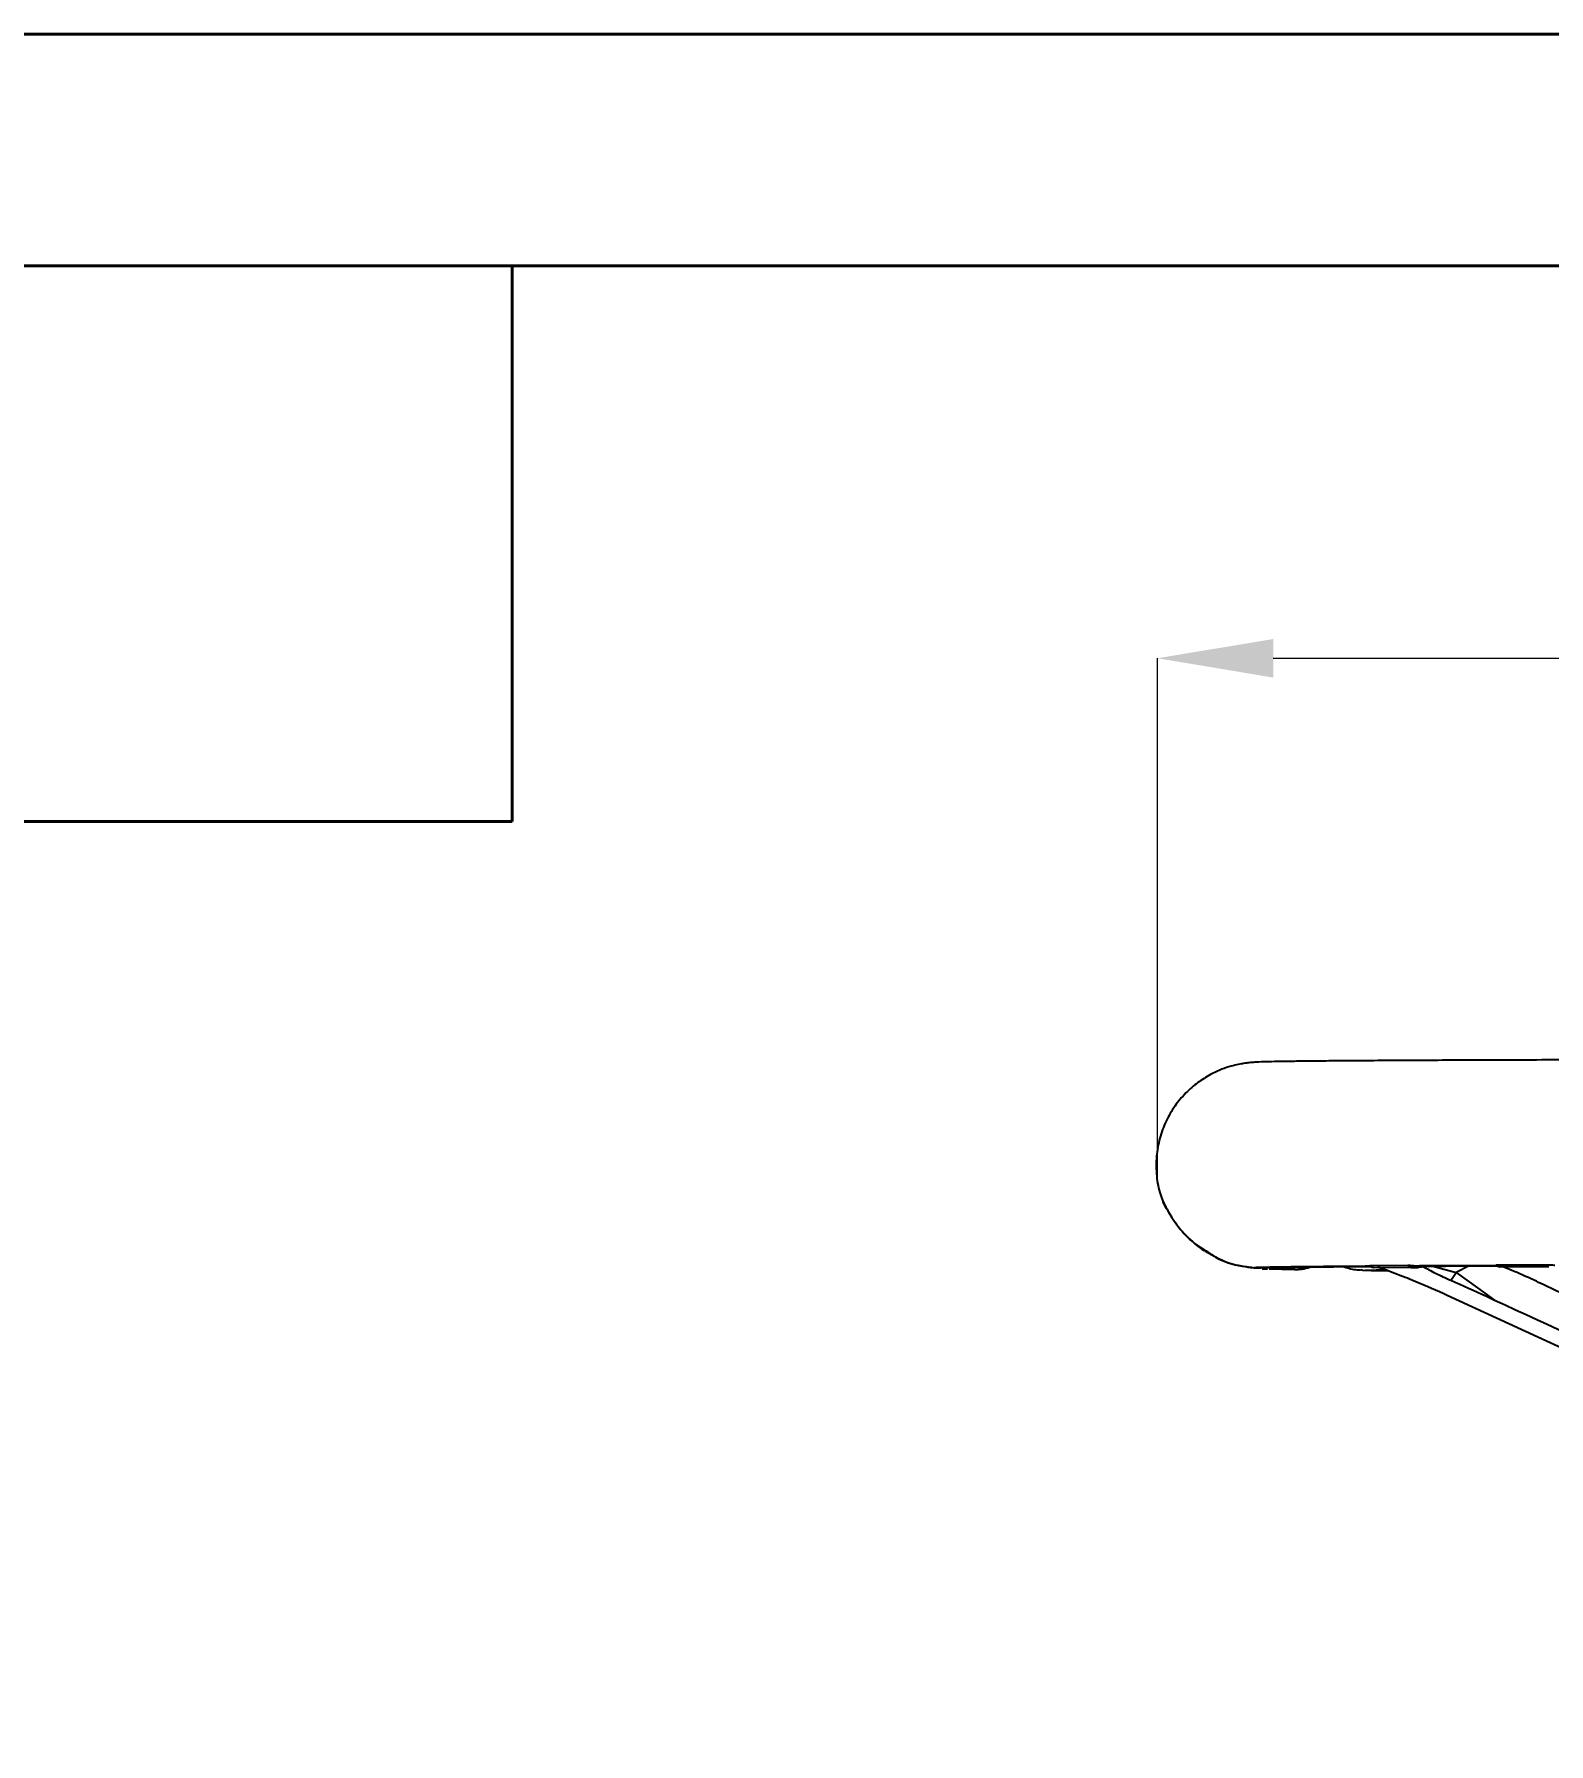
# Model space of a CAD drawing. Header units: millimetres. Extents: x 2320 to 4000, y 933 to 2121.
# Drawn here: x 2618.4 to 2749.3, y 1973.8 to 2121.5 of the extents above; entities that cross this region are included whole.
import ezdxf

# ---------------------------------------------------------------- set-up
doc = ezdxf.new("R2010")
doc.units = ezdxf.units.MM
doc.layers.add('标注', color=3, linetype='Continuous', lineweight=13)
doc.layers.add('粗实线', color=7, linetype='Continuous', lineweight=40)
doc.styles.add('SLDTEXTSTYLE1', font='txt.shx', dxfattribs={"width": 0.7, "bigfont": 'gbcbig.shx'})
doc.dimstyles.new('SLDDIMSTYLE12$0', dxfattribs={"dimtxt": 12, "dimasz": 10, "dimexe": 0, "dimexo": 0.0625, "dimgap": 0.875, "dimtad": 1, "dimdec": 1, "dimlfac": 1.8, "dimrnd": 1e-09, "dimzin": 12, "dimdsep": 46, "dimtxsty": 'SLDTEXTSTYLE1', "dimcen": 0.09, "dimdle": 8.16, "dimclrd": 3, "dimclre": 3, "dimadec": 0, "dimazin": 3, "dimtfac": 1, "dimtdec": 1, "dimtofl": 0, "dimtmove": 0, "dimatfit": 3, "dimfxl": 0, "dimfrac": 2, "dimtolj": 1, "dimlwd": 5, "dimlwe": 5, "dimarcsym": 0})

# ---------------------------------------------------------------- blocks, each defined once
blk = doc.blocks.new('*D50')
at = {"layer": 'Defpoints', "color": 0, "transparency": 16777216}
for p in [(3018.52, 2067.56), (2715.46, 2022.32), (3018.52, 2022.32)]:
    blk.add_point(p, dxfattribs=at)
at = {"layer": '标注', "color": 3, "lineweight": 5, "transparency": 16777216}
blk.add_line((2715.46, 2022.38), (2715.46, 2067.56), dxfattribs=at)
at = {"layer": '标注', "color": 3, "linetype": 'Continuous', "lineweight": 5, "transparency": 16777216}
for p, q in [((2725.46, 2067.56), (3008.52, 2067.56)), ((3018.52, 2022.38), (3018.52, 2067.56))]:
    blk.add_line(p, q, dxfattribs=at)
at = {"layer": '标注', "color": 3, "transparency": 16777216}
for points in [[(2725.46, 2069.22), (2725.46, 2065.89), (2715.46, 2067.56)], [(3008.52, 2069.22), (3008.52, 2065.89), (3018.52, 2067.56)]]:
    blk.add_solid(points, dxfattribs=at)
at = {"layer": '标注', "color": 0, "transparency": 16777216, "insert": (2866.99, 2073.43), "char_height": 10, "attachment_point": 5, "style": 'SLDTEXTSTYLE1'}
blk.add_mtext('\\A1;300', dxfattribs=at)

msp = doc.modelspace()

# ---------------------------------------------------------------- linework, layer by layer
at = {"color": 7, "linetype": 'Continuous', "lineweight": 25}
for p, q in [((2724.511, 2014.825), (2724.976, 2014.815)), ((2725.116, 2014.804), (2727.294, 2014.758)), ((2726.716, 2014.768), (2725.132, 2014.804)), ((2727.324, 2014.758), (2725.151, 2014.805)), ((2727.305, 2014.759), (2727.294, 2014.758)), ((2727.653, 2014.807), (2728.085, 2014.83)), ((2733.017, 2014.752), (2733.186, 2014.692)), ((2733.186, 2014.692), (2734.1, 2014.684)), ((2733.952, 2014.677), (2733.365, 2014.682)), ((2735.354, 2014.663), (2733.365, 2014.682)), ((2733.807, 2015.073), (2734.012, 2014.963)), ((2737.078, 2015.098), (2733.876, 2015.082)), ((2733.876, 2015.081), (2734.143, 2014.939)), ((2733.907, 2014.681), (2733.97, 2014.677)), ((2733.952, 2014.677), (2733.907, 2014.681)), ((2733.952, 2014.677), (2735.349, 2014.665)), ((2735.347, 2014.665), (2733.97, 2014.677)), ((2734.015, 2014.969), (2734.143, 2014.939)), ((2734.143, 2014.939), (2737.211, 2014.961)), ((2736.634, 2014.165), (2734.482, 2015.002)), ((2737.211, 2014.961), (2737.078, 2015.098)), ((2737.333, 2014.926), (2737.963, 2014.93)), ((2737.826, 2015.049), (2737.963, 2014.93)), ((2739.235, 2015.052), (2741.262, 2014.503)), ((2742.382, 2015.082), (2741.262, 2014.503)), ((2744.685, 2015.115), (2744.835, 2015.037)), ((2745.046, 2014.962), (2744.812, 2015.079)), ((2749.179, 2015.141), (2744.82, 2015.128)), ((2744.82, 2015.128), (2745.061, 2015.003)), ((2745.061, 2015.003), (2749.262, 2015.02)), ((2749.262, 2015.02), (2749.179, 2015.141)), ((2736.664, 2014.153), (2736.634, 2014.164)), ((2740.489, 2012.514), (2740.144, 2012.674)), ((2781.926, 1993.421), (2740.489, 2012.514))]:
    msp.add_line(p, q, dxfattribs=at)
at = {"color": 7, "linetype": 'Continuous', "lineweight": 25, "flags": 128}
for points in [[(2715.925, 2020.6), (2715.929, 2020.604), (2715.949, 2020.609)], [(2716.24, 2020.013), (2716.176, 2020.123), (2715.949, 2020.609)], [(2741.262, 2014.503), (2743.115, 2013.171), (2744.572, 2012.124)]]:
    msp.add_lwpolyline(points, dxfattribs=at)
at = {"color": 7, "linetype": 'Continuous', "lineweight": 25}
msp.add_circle((2825.978, 1883.076), 94.663, dxfattribs=at)
for centre, radius, start, end in [((2737.374, 2016.727), 4.478, 319.64192, 330.2277), ((2825.957, 1883.039), 98.896, 99.98751, 170.15867), ((2825.975, 1883.071), 98.356, 99.97048, 170.17569), ((2825.978, 1883.076), 96.559, 99.97048, 170.17569)]:
    msp.add_arc(centre, radius, start, end, dxfattribs=at)
for points, knots in [([(2806.205, 2032.905), (2804.868, 2032.905), (2801.504, 2032.907), (2796.275, 2032.907), (2790.513, 2032.907), (2784.925, 2032.906), (2779.518, 2032.904), (2774.304, 2032.9), (2769.294, 2032.896), (2764.501, 2032.89), (2759.934, 2032.883), (2755.603, 2032.875), (2751.518, 2032.866), (2747.688, 2032.855), (2744.121, 2032.844), (2740.824, 2032.832), (2737.805, 2032.819), (2735.07, 2032.804), (2732.624, 2032.789), (2730.471, 2032.773), (2728.615, 2032.756), (2727.054, 2032.737), (2725.787, 2032.718), (2724.782, 2032.696), (2724.211, 2032.678), (2723.732, 2032.649), (2723.384, 2032.62), (2722.953, 2032.565), (2722.465, 2032.481), (2721.811, 2032.325), (2720.97, 2032.048), (2719.981, 2031.594), (2718.916, 2030.92), (2717.874, 2030.019), (2716.932, 2028.895), (2716.161, 2027.574), (2715.617, 2026.105), (2715.325, 2024.495), (2715.352, 2022.848), (2715.58, 2021.507), (2715.877, 2020.796), (2715.966, 2020.581)], [0, 0, 0, 0, 0.0252653, 0.0635505, 0.1018364, 0.1401233, 0.1784113, 0.2167006, 0.2549916, 0.2932847, 0.3315803, 0.3698791, 0.408182, 0.4464903, 0.4848055, 0.5231303, 0.5614682, 0.599825, 0.6382099, 0.6766386, 0.7151397, 0.7537706, 0.7926615, 0.8321702, 0.8736933, 0.8884551, 0.8992542, 0.905115, 0.9100083, 0.9147637, 0.9200745, 0.9266107, 0.9339412, 0.9418298, 0.9502367, 0.9589809, 0.9679166, 0.9769513, 0.9868173, 0.9960214, 1, 1, 1, 1]), ([(2715.949, 2020.609), (2715.981, 2020.553), (2716.024, 2020.478), (2716.315, 2019.897), (2716.667, 2019.268), (2717.415, 2018.239), (2718.27, 2017.218), (2719.361, 2016.551), (2719.829, 2016.265)], [0, 0, 0, 0, 0.1873365, 0.2562361, 0.4984398, 0.5515211, 0.8075666, 1, 1, 1, 1]), ([(2716.245, 2020.016), (2716.245, 2020.017), (2716.24, 2020.025), (2716.297, 2019.924), (2716.445, 2019.655), (2716.807, 2019.06), (2717.391, 2018.254), (2718.287, 2017.31), (2719.132, 2016.581), (2719.71, 2016.277), (2719.822, 2016.218)], [0, 0, 0, 0, 0.0151369, 0.0802122, 0.1969118, 0.343847, 0.5189485, 0.7260081, 0.9469603, 1, 1, 1, 1]), ([(2719.822, 2016.218), (2720.17, 2016.015), (2720.975, 2015.545), (2722.268, 2015.105), (2723.203, 2015), (2723.599, 2014.956)], [0, 0, 0, 0, 0.3049229, 0.7056153, 1, 1, 1, 1]), ([(2719.829, 2016.265), (2720.037, 2016.116), (2720.887, 2015.509), (2722.305, 2015.087), (2723.448, 2014.948), (2723.785, 2014.908)], [0, 0, 0, 0, 0.1866663, 0.7605043, 1, 1, 1, 1]), ([(2723.157, 2015.019), (2723.221, 2014.999), (2723.466, 2014.923), (2723.725, 2014.915), (2723.916, 2014.909)], [0, 0, 0, 0, 0.2591005, 1, 1, 1, 1]), ([(2733.87, 2015.039), (2732.6, 2015.03), (2730.03, 2015.012), (2727.149, 2014.982), (2725.023, 2014.949), (2724.102, 2014.924), (2723.827, 2014.91), (2723.785, 2014.908)], [0, 0, 0, 0, 0.2321179, 0.4695118, 0.7127793, 0.9560468, 1, 1, 1, 1]), ([(2723.949, 2014.896), (2723.953, 2014.896), (2724.185, 2014.909), (2724.983, 2014.934), (2727.126, 2014.968), (2730.036, 2014.999), (2732.623, 2015.018), (2733.893, 2015.026)], [0, 0, 0, 0, 0.0053791, 0.2624856, 0.5213762, 0.7650347, 1, 1, 1, 1]), ([(2725.709, 2014.914), (2725.568, 2014.911), (2725.038, 2014.902), (2724.826, 2014.892), (2724.67, 2014.885)], [0, 0, 0, 0, 0.2647925, 1, 1, 1, 1]), ([(2727.324, 2014.758), (2727.528, 2014.761), (2727.966, 2014.768), (2728.395, 2014.89), (2728.624, 2014.956)], [0, 0, 0, 0, 0.4645376, 1, 1, 1, 1]), ([(2733.944, 2014.999), (2733.008, 2014.993), (2731.005, 2014.98), (2728.837, 2014.96), (2727.791, 2014.946), (2727.37, 2014.941)], [0, 0, 0, 0, 0.3443463, 0.7366225, 1, 1, 1, 1]), ([(2731.585, 2014.983), (2731.955, 2014.872), (2732.422, 2014.733), (2732.898, 2014.73), (2732.998, 2014.73)], [0, 0, 0, 0, 0.7907109, 1, 1, 1, 1]), ([(2733.876, 2015.081), (2733.845, 2015.081), (2733.797, 2015.08), (2733.819, 2015.071), (2733.827, 2015.068)], [0, 0, 0, 0, 0.6646891, 1, 1, 1, 1]), ([(2734.926, 2014.829), (2734.777, 2014.782), (2734.471, 2014.686), (2734.139, 2014.68), (2733.97, 2014.677)], [0, 0, 0, 0, 0.4905527, 1, 1, 1, 1]), ([(2737.67, 2015.061), (2737.602, 2015.066), (2737.446, 2015.079), (2737.242, 2015.094), (2737.13, 2015.098), (2737.086, 2015.098), (2737.078, 2015.098)], [0, 0, 0, 0, 0.26877191, 0.61978527, 0.93394694, 1, 1, 1, 1]), ([(2737.211, 2014.961), (2737.284, 2014.966), (2737.413, 2014.975), (2737.593, 2015.035), (2737.67, 2015.061)], [0, 0, 0, 0, 0.5695891, 1, 1, 1, 1]), ([(2744.747, 2015.091), (2743.486, 2015.086), (2740.959, 2015.077), (2738.767, 2015.066), (2737.67, 2015.061)], [0, 0, 0, 0, 0.4993344, 1, 1, 1, 1]), ([(2737.826, 2015.049), (2738.906, 2015.055), (2741.041, 2015.065), (2743.498, 2015.074), (2744.712, 2015.079)], [0, 0, 0, 0, 0.5062784, 1, 1, 1, 1]), ([(2738.339, 2015.024), (2738.316, 2015.025), (2738.148, 2015.029), (2737.975, 2015.04), (2737.826, 2015.049)], [0, 0, 0, 0, 0.1361429, 1, 1, 1, 1]), ([(2737.963, 2014.93), (2738.031, 2014.946), (2738.152, 2014.974), (2738.282, 2015.009), (2738.339, 2015.024)], [0, 0, 0, 0, 0.5602442, 1, 1, 1, 1]), ([(2744.844, 2015.051), (2743.734, 2015.047), (2741.414, 2015.038), (2739.393, 2015.029), (2738.339, 2015.024)], [0, 0, 0, 0, 0.4781617, 1, 1, 1, 1]), ([(2738.368, 2015.023), (2738.728, 2014.831), (2739.455, 2014.441), (2740.34, 2014.033), (2740.787, 2013.827)], [0, 0, 0, 0, 0.4943982, 1, 1, 1, 1]), ([(2744.82, 2015.128), (2744.778, 2015.127), (2744.695, 2015.125), (2744.68, 2015.109), (2744.727, 2015.096), (2744.747, 2015.091)], [0, 0, 0, 0, 0.3631012, 0.7286878, 1, 1, 1, 1]), ([(2744.836, 2015.039), (2744.839, 2015.037), (2744.89, 2015.006), (2744.977, 2015.004), (2745.061, 2015.003)], [0, 0, 0, 0, 0.0492407, 1, 1, 1, 1]), ([(2747.988, 2013.839), (2747.343, 2014.132), (2746.435, 2014.544), (2745.439, 2014.937), (2745.151, 2015.051)], [0, 0, 0, 0, 0.7104184, 1, 1, 1, 1]), ([(2749.782, 2015.107), (2749.761, 2015.109), (2749.657, 2015.117), (2749.473, 2015.131), (2749.292, 2015.14), (2749.21, 2015.141), (2749.179, 2015.141)], [0, 0, 0, 0, 0.0879745, 0.4367096, 0.7861811, 1, 1, 1, 1]), ([(2740.144, 2012.674), (2739.256, 2013.068), (2738.132, 2013.566), (2736.919, 2014.051), (2736.664, 2014.153)], [0, 0, 0, 0, 0.7895341, 1, 1, 1, 1]), ([(2740.787, 2013.827), (2741.823, 2013.367), (2743.101, 2012.799), (2744.338, 2012.231), (2744.572, 2012.124)], [0, 0, 0, 0, 0.8106117, 1, 1, 1, 1]), ([(2751.652, 2012.094), (2750.682, 2012.547), (2749.438, 2013.129), (2748.25, 2013.711), (2747.988, 2013.839)], [0, 0, 0, 0, 0.7792531, 1, 1, 1, 1]), ([(2744.572, 2012.124), (2754.303, 2007.65), (2773.629, 1998.765), (2792.961, 1989.899), (2802.559, 1985.497)], [0, 0, 0, 0, 0.50351983, 1, 1, 1, 1])]:
    msp.add_open_spline(points, degree=3, knots=knots, dxfattribs=at)
at = {"layer": '粗实线'}
for p, q in [((3999.709, 2121.466), (2319.709, 2121.466)), ((3979.709, 2101.466), (2419.709, 2101.466)), ((2659.709, 2053.466), (2659.709, 2101.466)), ((2419.709, 2053.466), (2659.709, 2053.466))]:
    msp.add_line(p, q, dxfattribs=at)

# ---------------------------------------------------------------- dimensions: what is measured, and where the dimension line sits
at = {"layer": '标注'}
dim = msp.add_linear_dim(base=(3018.521, 2067.556), p1=(2715.457, 2022.322), p2=(3018.521, 2022.322), text='300', dimstyle='SLDDIMSTYLE12$0', override={"dimtxt": 10, "dimtdec": 3, "dimtzin": 0}, dxfattribs=at)
dim.commit()
dim.dimension.update_dxf_attribs({"geometry": '*D50', "text_midpoint": (2866.989, 2073.431)})

doc.saveas('drawing.dxf')
